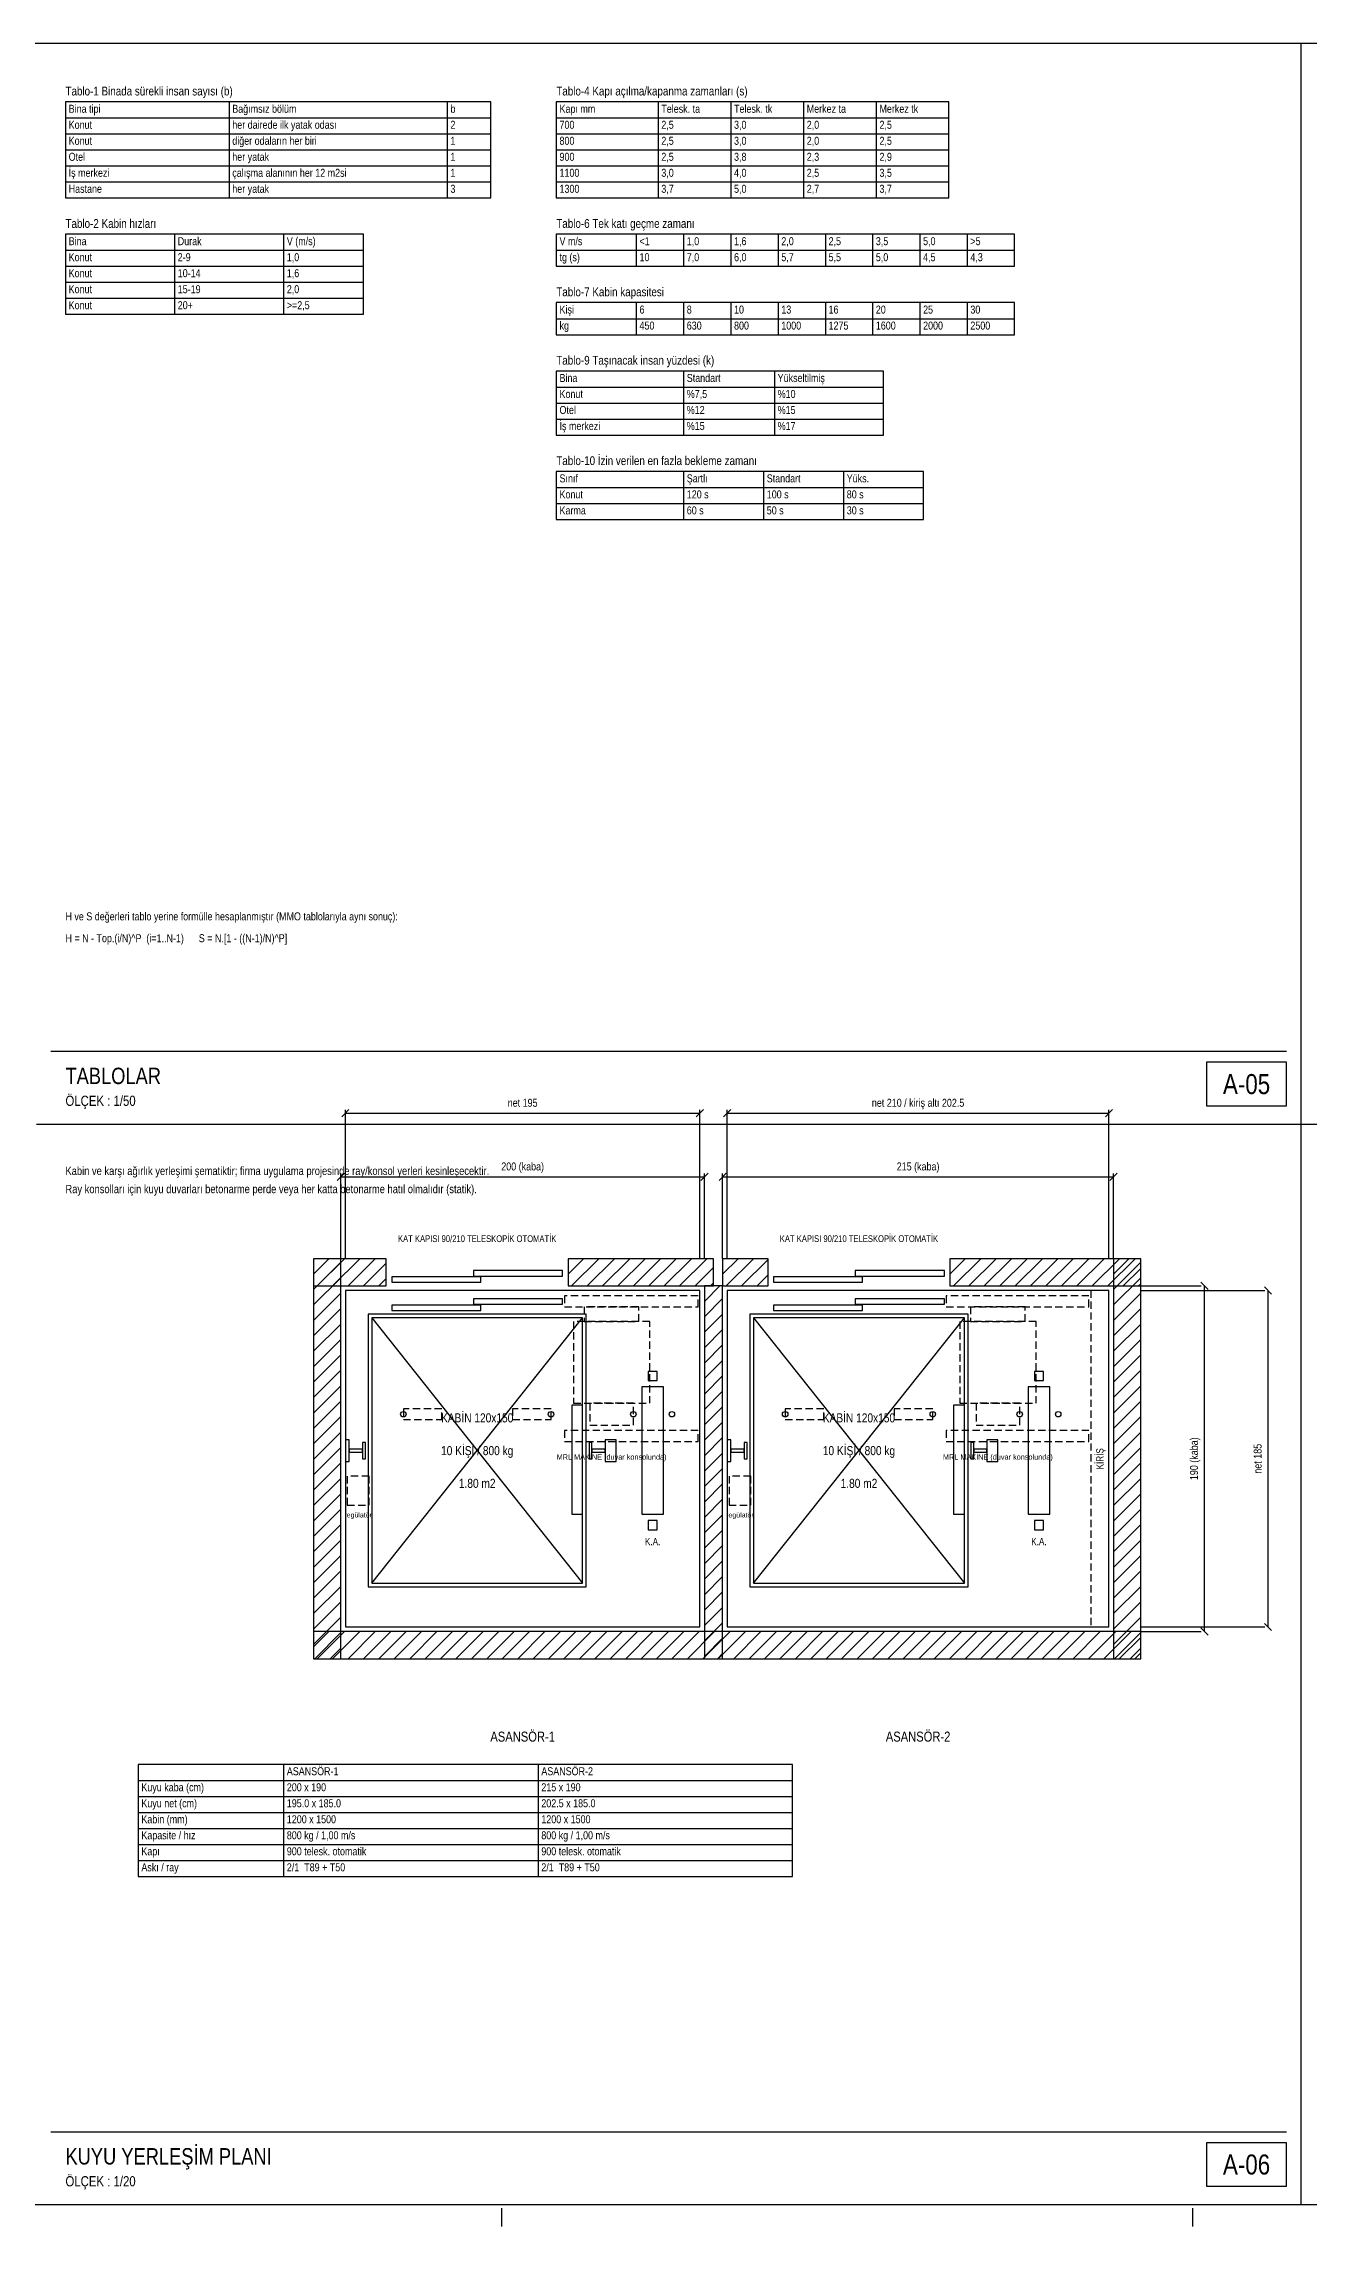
# Model space of a CAD drawing. Header units: centimetres. Extents: x 0 to 12309, y -30 to 2970.
# Drawn here: x 3270 to 5009, y -30 to 2970 of the extents above; entities that cross this region are included whole.
import ezdxf
from ezdxf.enums import TextEntityAlignment as Align

# ---------------------------------------------------------------- set-up
doc = ezdxf.new("R2010")
doc.units = ezdxf.units.CM
doc.linetypes.add('CENTER', pattern=[40, 25, -5, 5, -5])
doc.linetypes.add('DASHED', pattern=[15, 10, -5])
for name, color, linetype in [('SCOTT-ANTET', 4, 'CONTINUOUS'), ('SCOTT-BASLIK', 5, 'CONTINUOUS'), ('SCOTT-CERCEVE', 7, 'CONTINUOUS'), ('SCOTT-DUVAR', 7, 'CONTINUOUS'), ('SCOTT-EKSEN', 8, 'CENTER'), ('SCOTT-HALAT', 6, 'CONTINUOUS'), ('SCOTT-KA', 30, 'CONTINUOUS'), ('SCOTT-KABIN', 5, 'CONTINUOUS'), ('SCOTT-KAPI', 3, 'CONTINUOUS'), ('SCOTT-KIRIS', 1, 'DASHED'), ('SCOTT-MOTOR', 6, 'CONTINUOUS'), ('SCOTT-MOTOR-GIZLI', 6, 'DASHED'), ('SCOTT-OLCU', 3, 'CONTINUOUS'), ('SCOTT-RAY', 1, 'CONTINUOUS'), ('SCOTT-SIVA', 8, 'CONTINUOUS'), ('SCOTT-TABLO', 4, 'CONTINUOUS'), ('SCOTT-TARAMA', 8, 'CONTINUOUS'), ('SCOTT-UYARI', 1, 'CONTINUOUS'), ('SCOTT-YAZI', 4, 'CONTINUOUS')]:
    doc.layers.add(name, color=color, linetype=linetype)
doc.styles.get("Standard").update_dxf_attribs({"font": 'arial.ttf', "width": 0.8})

msp = doc.modelspace()

# ---------------------------------------------------------------- linework, layer by layer
at = {"layer": 'SCOTT-ANTET'}
for p, q in [((3279.7, 1585), (4978.9, 1585)), ((3279.7, 100), (4978.9, 100))]:
    msp.add_line(p, q, dxfattribs=at)
for points in [[(4868.9, 1510), (4978.9, 1510), (4978.9, 1570), (4868.9, 1570)], [(4868.9, 25), (4978.9, 25), (4978.9, 85), (4868.9, 85)]]:
    msp.add_lwpolyline(points, close=True, dxfattribs=at)
at = {"layer": 'SCOTT-CERCEVE'}
for p, q in [((4998.9, 0), (4998.9, 2970)), ((3259.7, 1485), (4998.9, 1485)), ((4998.9, 1485), (7791.4, 1485))]:
    msp.add_line(p, q, dxfattribs=at)
for points in [[(0, 0), (12308.9, 0), (12308.9, 2970), (0, 2970)], [(100, 0), (12283.9, 0), (12283.9, 2970), (100, 2970)]]:
    msp.add_lwpolyline(points, close=True, dxfattribs=at)
at = {"layer": 'SCOTT-DUVAR'}
for points in [[(3640.9, 750), (3678.4, 750), (3678.4, 1300), (3640.9, 1300)], [(3640.9, 1262.5), (3740.9, 1262.5), (3740.9, 1300), (3640.9, 1300)], [(3990.9, 1262.5), (4190.9, 1262.5), (4190.9, 1300), (3990.9, 1300)], [(4203.4, 1262.5), (4265.9, 1262.5), (4265.9, 1300), (4203.4, 1300)], [(4515.9, 1262.5), (4778.4, 1262.5), (4778.4, 1300), (4515.9, 1300)], [(4740.9, 750), (4778.4, 750), (4778.4, 1300), (4740.9, 1300)], [(4178.4, 750), (4203.4, 750), (4203.4, 1262.5), (4178.4, 1262.5)], [(3640.9, 750), (4778.4, 750), (4778.4, 787.5), (3640.9, 787.5)]]:
    msp.add_lwpolyline(points, close=True, dxfattribs=at)
at = {"layer": 'SCOTT-EKSEN'}
for p, q in [((3900, -30), (3900, -5)), ((4850, -30), (4850, -5))]:
    msp.add_line(p, q, dxfattribs=at)
at = {"layer": 'SCOTT-HALAT'}
for centre in [(3764.4, 1086.2), (3967.4, 1086.2), (4080.7, 1086.2), (4133.7, 1086.2), (4289.4, 1086.2), (4492.4, 1086.2), (4611.9, 1086.2), (4664.9, 1086.2)]:
    msp.add_circle(centre, 3.75, dxfattribs=at)
at = {"layer": 'SCOTT-KA'}
for points in [[(4092.2, 948.8), (4122.2, 948.8), (4122.2, 1123.8), (4092.2, 1123.8)], [(4623.4, 948.8), (4653.4, 948.8), (4653.4, 1123.8), (4623.4, 1123.8)]]:
    msp.add_lwpolyline(points, close=True, dxfattribs=at)
at = {"layer": 'SCOTT-KABIN'}
for p, q in [((3720.9, 853.8), (4010.9, 1218.8)), ((3720.9, 1218.8), (4010.9, 853.8)), ((4245.9, 853.8), (4535.9, 1218.8)), ((4245.9, 1218.8), (4535.9, 853.8))]:
    msp.add_line(p, q, dxfattribs=at)
for points in [[(3715.9, 848.8), (4015.9, 848.8), (4015.9, 1223.8), (3715.9, 1223.8)], [(3720.9, 853.8), (4010.9, 853.8), (4010.9, 1218.8), (3720.9, 1218.8)], [(4240.9, 848.8), (4540.9, 848.8), (4540.9, 1223.8), (4240.9, 1223.8)], [(4245.9, 853.8), (4535.9, 853.8), (4535.9, 1218.8), (4245.9, 1218.8)], [(3995.9, 948.8), (4010.9, 948.8), (4010.9, 1098.8), (3995.9, 1098.8)], [(4520.9, 948.8), (4535.9, 948.8), (4535.9, 1098.8), (4520.9, 1098.8)]]:
    msp.add_lwpolyline(points, close=True, dxfattribs=at)
at = {"layer": 'SCOTT-KAPI'}
for points in [[(3748.4, 1267.5), (3870.9, 1267.5), (3870.9, 1275), (3748.4, 1275)], [(3860.9, 1276.2), (3983.4, 1276.2), (3983.4, 1283.8), (3860.9, 1283.8)], [(4273.4, 1267.5), (4395.9, 1267.5), (4395.9, 1275), (4273.4, 1275)], [(4385.9, 1276.2), (4508.4, 1276.2), (4508.4, 1283.8), (4385.9, 1283.8)], [(3748.4, 1228.8), (3870.9, 1228.8), (3870.9, 1236.2), (3748.4, 1236.2)], [(3860.9, 1237.5), (3983.4, 1237.5), (3983.4, 1245), (3860.9, 1245)], [(4273.4, 1228.8), (4395.9, 1228.8), (4395.9, 1236.2), (4273.4, 1236.2)], [(4385.9, 1237.5), (4508.4, 1237.5), (4508.4, 1245), (4385.9, 1245)]]:
    msp.add_lwpolyline(points, close=True, dxfattribs=at)
at = {"layer": 'SCOTT-KIRIS'}
msp.add_lwpolyline([(4709.7, 793.8), (4734.7, 793.8), (4734.7, 1256.2), (4709.7, 1256.2)], close=True, dxfattribs=at)
at = {"layer": 'SCOTT-MOTOR-GIZLI'}
for points in [[(3985.9, 1233.8), (4169.7, 1233.8), (4169.7, 1248.8), (3985.9, 1248.8)], [(4013.2, 1213.8), (4088.2, 1213.8), (4088.2, 1233.8), (4013.2, 1233.8)], [(4510.9, 1233.8), (4707.2, 1233.8), (4707.2, 1248.8), (4510.9, 1248.8)], [(4544.4, 1213.8), (4619.4, 1213.8), (4619.4, 1233.8), (4544.4, 1233.8)], [(3998.2, 1101.2), (4103.2, 1101.2), (4103.2, 1213.8), (3998.2, 1213.8)], [(4529.4, 1101.2), (4634.4, 1101.2), (4634.4, 1213.8), (4529.4, 1213.8)], [(3764.4, 1078.8), (3817.4, 1078.8), (3817.4, 1093.8), (3764.4, 1093.8)], [(3914.4, 1078.8), (3967.4, 1078.8), (3967.4, 1093.8), (3914.4, 1093.8)], [(4020.7, 1071.2), (4080.7, 1071.2), (4080.7, 1101.2), (4020.7, 1101.2)], [(4289.4, 1078.8), (4342.4, 1078.8), (4342.4, 1093.8), (4289.4, 1093.8)], [(4439.4, 1078.8), (4492.4, 1078.8), (4492.4, 1093.8), (4439.4, 1093.8)], [(4551.9, 1071.2), (4611.9, 1071.2), (4611.9, 1101.2), (4551.9, 1101.2)], [(3985.9, 1048.8), (4169.7, 1048.8), (4169.7, 1063.8), (3985.9, 1063.8)], [(4510.9, 1048.8), (4707.2, 1048.8), (4707.2, 1063.8), (4510.9, 1063.8)], [(3687.2, 961.2), (3717.2, 961.2), (3717.2, 1001.2), (3687.2, 1001.2)], [(4212.2, 961.2), (4242.2, 961.2), (4242.2, 1001.2), (4212.2, 1001.2)]]:
    msp.add_lwpolyline(points, close=True, dxfattribs=at)
at = {"layer": 'SCOTT-OLCU'}
for p, q in [((3679.7, 1495), (3689.6, 1505)), ((3684.7, 1300), (3684.7, 1504.4)), ((3684.7, 1500), (4172.2, 1500)), ((4167.2, 1495), (4177.1, 1505)), ((4172.2, 1300), (4172.2, 1504.4)), ((4204.7, 1495), (4214.6, 1505)), ((4209.7, 1300), (4209.7, 1504.4)), ((4209.7, 1500), (4734.7, 1500)), ((4729.7, 1495), (4739.6, 1505)), ((4734.7, 1300), (4734.7, 1504.4)), ((3673.5, 1407.5), (3683.4, 1417.5)), ((3678.4, 1300), (3678.4, 1416.9)), ((3678.4, 1412.5), (4178.4, 1412.5)), ((4173.5, 1407.5), (4183.4, 1417.5)), ((4178.4, 1300), (4178.4, 1416.9)), ((4198.5, 1407.5), (4208.4, 1417.5)), ((4203.4, 1300), (4203.4, 1416.9)), ((4203.4, 1412.5), (4740.9, 1412.5)), ((4736, 1407.5), (4745.9, 1417.5)), ((4740.9, 1300), (4740.9, 1416.9)), ((4778.4, 1262.5), (4861.5, 1262.5)), ((4870.9, 1257.5), (4861, 1267.5)), ((4865.9, 787.5), (4865.9, 1262.5)), ((4958.4, 1251.3), (4948.5, 1261.2)), ((4778.4, 1256.2), (4949, 1256.2)), ((4953.4, 793.8), (4953.4, 1256.2)), ((4778.4, 793.8), (4949, 793.8)), ((4778.4, 787.5), (4861.5, 787.5)), ((4870.9, 782.5), (4861, 792.5)), ((4958.4, 788.8), (4948.5, 798.7))]:
    msp.add_line(p, q, dxfattribs=at)
at = {"layer": 'SCOTT-RAY'}
for points in [[(4100.9, 1132.5), (4113.4, 1132.5), (4113.4, 1145), (4100.9, 1145)], [(4632.2, 1132.5), (4644.7, 1132.5), (4644.7, 1145), (4632.2, 1145)], [(3684.7, 1021.2), (3689.9, 1021.2), (3689.9, 1051.2), (3684.7, 1051.2)], [(4041.9, 1021.2), (4056.9, 1021.2), (4056.9, 1051.2), (4041.9, 1051.2)], [(4209.7, 1021.2), (4214.9, 1021.2), (4214.9, 1051.2), (4209.7, 1051.2)], [(4566.9, 1021.2), (4581.9, 1021.2), (4581.9, 1051.2), (4566.9, 1051.2)], [(3689.9, 1034.2), (3708.2, 1034.2), (3708.2, 1038.2), (3689.9, 1038.2)], [(3708.2, 1025.1), (3712.2, 1025.1), (3712.2, 1047.4), (3708.2, 1047.4)], [(4019.7, 1025.1), (4023.7, 1025.1), (4023.7, 1047.4), (4019.7, 1047.4)], [(4023.7, 1034.2), (4041.9, 1034.2), (4041.9, 1038.2), (4023.7, 1038.2)], [(4214.9, 1034.2), (4233.2, 1034.2), (4233.2, 1038.2), (4214.9, 1038.2)], [(4233.2, 1025.1), (4237.2, 1025.1), (4237.2, 1047.4), (4233.2, 1047.4)], [(4544.7, 1025.1), (4548.7, 1025.1), (4548.7, 1047.4), (4544.7, 1047.4)], [(4548.7, 1034.2), (4566.9, 1034.2), (4566.9, 1038.2), (4548.7, 1038.2)], [(4100.9, 927.5), (4113.4, 927.5), (4113.4, 940), (4100.9, 940)], [(4632.2, 927.5), (4644.7, 927.5), (4644.7, 940), (4632.2, 940)]]:
    msp.add_lwpolyline(points, close=True, dxfattribs=at)
at = {"layer": 'SCOTT-SIVA'}
for points in [[(3684.7, 793.8), (4172.2, 793.8), (4172.2, 1256.2), (3684.7, 1256.2)], [(4209.7, 793.8), (4734.7, 793.8), (4734.7, 1256.2), (4209.7, 1256.2)]]:
    msp.add_lwpolyline(points, close=True, dxfattribs=at)
at = {"layer": 'SCOTT-TABLO'}
for p, q in [((3524.7, 2890), (3524.7, 2758)), ((3824.7, 2890), (3824.7, 2758)), ((4114.7, 2890), (4114.7, 2758)), ((4214.7, 2890), (4214.7, 2758)), ((4314.7, 2890), (4314.7, 2758)), ((4414.7, 2890), (4414.7, 2758)), ((3299.7, 2868), (3884.7, 2868)), ((3974.7, 2868), (4514.7, 2868)), ((3299.7, 2846), (3884.7, 2846)), ((3299.7, 2824), (3884.7, 2824)), ((3974.7, 2846), (4514.7, 2846)), ((3974.7, 2824), (4514.7, 2824)), ((3299.7, 2802), (3884.7, 2802)), ((3974.7, 2802), (4514.7, 2802)), ((3299.7, 2780), (3884.7, 2780)), ((3974.7, 2780), (4514.7, 2780)), ((3449.7, 2708), (3449.7, 2598)), ((3599.7, 2708), (3599.7, 2598)), ((4084.7, 2708), (4084.7, 2664)), ((4149.7, 2708), (4149.7, 2664)), ((4214.7, 2708), (4214.7, 2664)), ((4279.7, 2708), (4279.7, 2664)), ((4344.7, 2708), (4344.7, 2664)), ((4409.7, 2708), (4409.7, 2664)), ((4474.7, 2708), (4474.7, 2664)), ((4539.7, 2708), (4539.7, 2664)), ((3299.7, 2686), (3709.7, 2686)), ((3974.7, 2686), (4604.7, 2686)), ((3299.7, 2664), (3709.7, 2664)), ((3299.7, 2642), (3709.7, 2642)), ((3299.7, 2620), (3709.7, 2620)), ((4084.7, 2614), (4084.7, 2570)), ((4149.7, 2614), (4149.7, 2570)), ((4214.7, 2614), (4214.7, 2570)), ((4279.7, 2614), (4279.7, 2570)), ((4344.7, 2614), (4344.7, 2570)), ((4409.7, 2614), (4409.7, 2570)), ((4474.7, 2614), (4474.7, 2570)), ((4539.7, 2614), (4539.7, 2570)), ((3974.7, 2592), (4604.7, 2592)), ((4149.7, 2520), (4149.7, 2432)), ((4274.7, 2520), (4274.7, 2432)), ((3974.7, 2498), (4424.7, 2498)), ((3974.7, 2476), (4424.7, 2476)), ((3974.7, 2454), (4424.7, 2454)), ((4149.7, 2382), (4149.7, 2316)), ((4259.7, 2382), (4259.7, 2316)), ((4369.7, 2382), (4369.7, 2316)), ((3974.7, 2360), (4479.7, 2360)), ((3974.7, 2338), (4479.7, 2338)), ((3599.7, 605), (3599.7, 451)), ((3949.7, 605), (3949.7, 451)), ((3399.7, 583), (4299.7, 583)), ((3399.7, 561), (4299.7, 561)), ((3399.7, 539), (4299.7, 539)), ((3399.7, 517), (4299.7, 517)), ((3399.7, 495), (4299.7, 495)), ((3399.7, 473), (4299.7, 473))]:
    msp.add_line(p, q, dxfattribs=at)
for points in [[(3299.7, 2758), (3884.7, 2758), (3884.7, 2890), (3299.7, 2890)], [(3974.7, 2758), (4514.7, 2758), (4514.7, 2890), (3974.7, 2890)], [(3299.7, 2598), (3709.7, 2598), (3709.7, 2708), (3299.7, 2708)], [(3974.7, 2664), (4604.7, 2664), (4604.7, 2708), (3974.7, 2708)], [(3974.7, 2570), (4604.7, 2570), (4604.7, 2614), (3974.7, 2614)], [(3974.7, 2432), (4424.7, 2432), (4424.7, 2520), (3974.7, 2520)], [(3974.7, 2316), (4479.7, 2316), (4479.7, 2382), (3974.7, 2382)], [(3399.7, 451), (4299.7, 451), (4299.7, 605), (3399.7, 605)]]:
    msp.add_lwpolyline(points, close=True, dxfattribs=at)
at = {"layer": 'SCOTT-TARAMA'}
for p, q in [((3640.9, 1278.8), (3662.1, 1300)), ((3640.9, 1278.8), (3662.1, 1300)), ((3640.9, 1257.6), (3678.4, 1295.1)), ((3645.8, 1262.5), (3683.3, 1300)), ((3667, 1262.5), (3704.5, 1300)), ((3688.3, 1262.5), (3725.8, 1300)), ((3709.5, 1262.5), (3740.9, 1293.9)), ((3990.9, 1278.8), (4012.1, 1300)), ((3995.8, 1262.5), (4033.3, 1300)), ((4017, 1262.5), (4054.5, 1300)), ((4038.3, 1262.5), (4075.8, 1300)), ((4059.5, 1262.5), (4097, 1300)), ((4080.7, 1262.5), (4118.2, 1300)), ((4101.9, 1262.5), (4139.4, 1300)), ((4123.1, 1262.5), (4160.6, 1300)), ((4144.3, 1262.5), (4181.8, 1300)), ((4203.4, 1278.8), (4224.6, 1300)), ((4208.3, 1262.5), (4245.8, 1300)), ((4229.5, 1262.5), (4265.9, 1298.9)), ((4515.9, 1278.8), (4537.1, 1300)), ((4520.8, 1262.5), (4558.3, 1300)), ((4542, 1262.5), (4579.5, 1300)), ((4563.3, 1262.5), (4600.8, 1300)), ((4584.5, 1262.5), (4622, 1300)), ((4605.7, 1262.5), (4643.2, 1300)), ((4626.9, 1262.5), (4664.4, 1300)), ((4648.1, 1262.5), (4685.6, 1300)), ((4669.3, 1262.5), (4706.8, 1300)), ((4690.5, 1262.5), (4728, 1300)), ((4711.7, 1262.5), (4749.2, 1300)), ((4733, 1262.5), (4770.5, 1300)), ((4740.9, 1278.8), (4762.1, 1300)), ((4740.9, 1257.6), (4778.4, 1295.1)), ((3640.9, 1236.4), (3678.4, 1273.9)), ((3730.7, 1262.5), (3740.9, 1272.7)), ((4165.5, 1262.5), (4190.9, 1287.9)), ((4178.4, 1241.3), (4199.6, 1262.5)), ((4186.7, 1262.5), (4190.9, 1266.7)), ((4250.8, 1262.5), (4265.9, 1277.6)), ((4740.9, 1236.4), (4778.4, 1273.9)), ((4754.2, 1262.5), (4778.4, 1286.7)), ((4775.4, 1262.5), (4778.4, 1265.5)), ((3640.9, 1215.1), (3678.4, 1252.6)), ((3640.9, 1193.9), (3678.4, 1231.4)), ((4178.4, 1220.1), (4203.4, 1245.1)), ((4740.9, 1215.1), (4778.4, 1252.6)), ((4740.9, 1193.9), (4778.4, 1231.4)), ((3640.9, 1172.7), (3678.4, 1210.2)), ((4178.4, 1198.9), (4203.4, 1223.9)), ((4178.4, 1177.6), (4203.4, 1202.6)), ((4740.9, 1172.7), (4778.4, 1210.2)), ((3640.9, 1151.5), (3678.4, 1189)), ((4178.4, 1156.4), (4203.4, 1181.4)), ((4740.9, 1151.5), (4778.4, 1189)), ((3640.9, 1130.3), (3678.4, 1167.8)), ((3640.9, 1109.1), (3678.4, 1146.6)), ((4178.4, 1135.2), (4203.4, 1160.2)), ((4740.9, 1130.3), (4778.4, 1167.8)), ((4740.9, 1109.1), (4778.4, 1146.6)), ((3640.9, 1087.9), (3678.4, 1125.4)), ((4178.4, 1114), (4203.4, 1139)), ((4178.4, 1092.8), (4203.4, 1117.8)), ((4740.9, 1087.9), (4778.4, 1125.4)), ((3640.9, 1066.7), (3678.4, 1104.2)), ((3640.9, 1045.4), (3678.4, 1082.9)), ((4178.4, 1071.6), (4203.4, 1096.6)), ((4740.9, 1066.7), (4778.4, 1104.2)), ((4740.9, 1045.4), (4778.4, 1082.9)), ((3640.9, 1024.2), (3678.4, 1061.7)), ((4178.4, 1050.4), (4203.4, 1075.4)), ((4178.4, 1029.2), (4203.4, 1054.2)), ((4740.9, 1024.2), (4778.4, 1061.7)), ((3640.9, 1003), (3678.4, 1040.5)), ((4178.4, 1007.9), (4203.4, 1032.9)), ((4740.9, 1003), (4778.4, 1040.5)), ((3640.9, 981.8), (3678.4, 1019.3)), ((3640.9, 960.6), (3678.4, 998.1)), ((4178.4, 986.7), (4203.4, 1011.7)), ((4178.4, 965.5), (4203.4, 990.5)), ((4740.9, 981.8), (4778.4, 1019.3)), ((4740.9, 960.6), (4778.4, 998.1)), ((3640.9, 939.4), (3678.4, 976.9)), ((4178.4, 944.3), (4203.4, 969.3)), ((4740.9, 939.4), (4778.4, 976.9)), ((3640.9, 918.2), (3678.4, 955.7)), ((3640.9, 897), (3678.4, 934.5)), ((4178.4, 923.1), (4203.4, 948.1)), ((4740.9, 918.2), (4778.4, 955.7)), ((4740.9, 897), (4778.4, 934.5)), ((3640.9, 875.7), (3678.4, 913.2)), ((4178.4, 901.9), (4203.4, 926.9)), ((4178.4, 880.7), (4203.4, 905.7)), ((4740.9, 875.7), (4778.4, 913.2)), ((3640.9, 854.5), (3678.4, 892)), ((3640.9, 833.3), (3678.4, 870.8)), ((4178.4, 859.5), (4203.4, 884.5)), ((4740.9, 854.5), (4778.4, 892)), ((4740.9, 833.3), (4778.4, 870.8)), ((3640.9, 812.1), (3678.4, 849.6)), ((4178.4, 838.2), (4203.4, 863.2)), ((4178.4, 817), (4203.4, 842)), ((4740.9, 812.1), (4778.4, 849.6)), ((3640.9, 790.9), (3678.4, 828.4)), ((4178.4, 795.8), (4203.4, 820.8)), ((4740.9, 790.9), (4778.4, 828.4)), ((3640.9, 769.7), (3678.4, 807.2)), ((3640.9, 766.3), (3662.1, 787.5)), ((3642.4, 750), (3678.4, 786)), ((3645.8, 750), (3683.3, 787.5)), ((3667, 750), (3704.5, 787.5)), ((3688.3, 750), (3725.8, 787.5)), ((3709.5, 750), (3747, 787.5)), ((3730.7, 750), (3768.2, 787.5)), ((3751.9, 750), (3789.4, 787.5)), ((3773.1, 750), (3810.6, 787.5)), ((3794.3, 750), (3831.8, 787.5)), ((3815.5, 750), (3853, 787.5)), ((3836.7, 750), (3874.2, 787.5)), ((3858, 750), (3895.5, 787.5)), ((3879.2, 750), (3916.7, 787.5)), ((3900.4, 750), (3937.9, 787.5)), ((3921.6, 750), (3959.1, 787.5)), ((3942.8, 750), (3980.3, 787.5)), ((3964, 750), (4001.5, 787.5)), ((3985.2, 750), (4022.7, 787.5)), ((4006.5, 750), (4044, 787.5)), ((4027.7, 750), (4065.2, 787.5)), ((4048.9, 750), (4086.4, 787.5)), ((4070.1, 750), (4107.6, 787.5)), ((4091.3, 750), (4128.8, 787.5)), ((4112.5, 750), (4150, 787.5)), ((4133.7, 750), (4171.2, 787.5)), ((4154.9, 750), (4192.4, 787.5)), ((4176.2, 750), (4213.7, 787.5)), ((4178.4, 774.6), (4203.4, 799.6)), ((4197.4, 750), (4234.9, 787.5)), ((4218.6, 750), (4256.1, 787.5)), ((4239.8, 750), (4277.3, 787.5)), ((4261, 750), (4298.5, 787.5)), ((4282.2, 750), (4319.7, 787.5)), ((4303.4, 750), (4340.9, 787.5)), ((4324.6, 750), (4362.1, 787.5)), ((4345.9, 750), (4383.4, 787.5)), ((4367.1, 750), (4404.6, 787.5)), ((4388.3, 750), (4425.8, 787.5)), ((4409.5, 750), (4447, 787.5)), ((4430.7, 750), (4468.2, 787.5)), ((4451.9, 750), (4489.4, 787.5)), ((4473.1, 750), (4510.6, 787.5)), ((4494.4, 750), (4531.9, 787.5)), ((4515.6, 750), (4553.1, 787.5)), ((4536.8, 750), (4574.3, 787.5)), ((4558, 750), (4595.5, 787.5)), ((4579.2, 750), (4616.7, 787.5)), ((4600.4, 750), (4637.9, 787.5)), ((4621.6, 750), (4659.1, 787.5)), ((4642.8, 750), (4680.3, 787.5)), ((4664.1, 750), (4701.6, 787.5)), ((4685.3, 750), (4722.8, 787.5)), ((4706.5, 750), (4744, 787.5)), ((4727.7, 750), (4765.2, 787.5)), ((4740.9, 769.7), (4778.4, 807.2)), ((4742.4, 750), (4778.4, 786)), ((3663.7, 750), (3678.4, 764.7)), ((4178.4, 753.4), (4203.4, 778.4)), ((4196.2, 750), (4203.4, 757.2)), ((4748.9, 750), (4778.4, 779.5)), ((4763.7, 750), (4778.4, 764.7)), ((4770.1, 750), (4778.4, 758.3))]:
    msp.add_line(p, q, dxfattribs=at)

# ---------------------------------------------------------------- texts
at = {"layer": 'SCOTT-ANTET', "width": 0.8}
for s, p in [('A-05', (4923.9, 1540)), ('A-06', (4923.9, 55))]:
    msp.add_text(s, height=27.5, dxfattribs=at).set_placement(p, align=Align.MIDDLE_CENTER)
for s, p in [('ÖLÇEK : 1/50', (3299.7, 1510)), ('ÖLÇEK : 1/20', (3299.7, 25))]:
    msp.add_text(s, height=14, dxfattribs=at).set_placement(p)
at = {"layer": 'SCOTT-BASLIK', "width": 0.8}
for s, height, p in [('Tablo-1 Binada sürekli insan sayısı (b)', 12.1, (3299.7, 2898.8)), ('Tablo-4 Kapı açılma/kapanma zamanları (s)', 12.1, (3974.7, 2898.8)), ('Bina tipi', 11, (3304.1, 2875)), ('Bağımsız bölüm', 11, (3529.1, 2875)), ('b', 11, (3829.1, 2875)), ('Kapı mm', 11, (3979.1, 2875)), ('Telesk. ta', 11, (4119.1, 2875)), ('Telesk. tk', 11, (4219.1, 2875)), ('Merkez ta', 11, (4319.1, 2875)), ('Merkez tk', 11, (4419.1, 2875)), ('Tablo-2 Kabin hızları', 12.1, (3299.7, 2716.8)), ('Bina', 11, (3304.1, 2693)), ('Durak', 11, (3454.1, 2693)), ('V (m/s)', 11, (3604.1, 2693)), ('Tablo-6 Tek katı geçme zamanı', 12.1, (3974.7, 2716.8)), ('V m/s', 11, (3979.1, 2693)), ('<1', 11, (4089.1, 2693)), ('1,0', 11, (4154.1, 2693)), ('1,6', 11, (4219.1, 2693)), ('2,0', 11, (4284.1, 2693)), ('2,5', 11, (4349.1, 2693)), ('3,5', 11, (4414.1, 2693)), ('5,0', 11, (4479.1, 2693)), ('>5', 11, (4544.1, 2693)), ('Tablo-7 Kabin kapasitesi', 12.1, (3974.7, 2622.8)), ('Kişi', 11, (3979.1, 2599)), ('6', 11, (4089.1, 2599)), ('8', 11, (4154.1, 2599)), ('10', 11, (4219.1, 2599)), ('13', 11, (4284.1, 2599)), ('16', 11, (4349.1, 2599)), ('20', 11, (4414.1, 2599)), ('25', 11, (4479.1, 2599)), ('30', 11, (4544.1, 2599)), ('Tablo-9 Taşınacak insan yüzdesi (k)', 12.1, (3974.7, 2528.8)), ('Bina', 11, (3979.1, 2505)), ('Standart', 11, (4154.1, 2505)), ('Yükseltilmiş', 11, (4279.1, 2505)), ('Tablo-10 İzin verilen en fazla bekleme zamanı', 12.1, (3974.7, 2390.8)), ('Sınıf', 11, (3979.1, 2367)), ('Şartlı', 11, (4154.1, 2367)), ('Standart', 11, (4264.1, 2367)), ('Yüks.', 11, (4374.1, 2367)), ('TABLOLAR', 22.5, (3299.7, 1540)), ('ASANSÖR-1', 11, (3604.1, 590)), ('ASANSÖR-2', 11, (3954.1, 590)), ('KUYU YERLEŞİM PLANI', 22.5, (3299.7, 55))]:
    msp.add_text(s, height=height, dxfattribs=at).set_placement(p)
for s, p in [('ASANSÖR-1', (3928.4, 650)), ('ASANSÖR-2', (4472.2, 650))]:
    msp.add_text(s, height=13.75, dxfattribs=at).set_placement(p, align=Align.TOP_CENTER)
at = {"layer": 'SCOTT-KA', "width": 0.8}
for p in [(4107.2, 916.2), (4638.4, 916.2)]:
    msp.add_text('K.A.', height=10, dxfattribs=at).set_placement(p, align=Align.TOP_CENTER)
at = {"layer": 'SCOTT-KABIN', "width": 0.8}
for s, p in [('KABİN 120x150', (3865.9, 1081.2)), ('KABİN 120x150', (4390.9, 1081.2)), ('10 KİŞİ / 800 kg', (3865.9, 1036.2)), ('10 KİŞİ / 800 kg', (4390.9, 1036.2)), ('1.80 m2', (3865.9, 991.2)), ('1.80 m2', (4390.9, 991.2))]:
    msp.add_text(s, height=12.5, dxfattribs=at).set_placement(p, align=Align.MIDDLE_CENTER)
at = {"layer": 'SCOTT-KAPI', "width": 0.8}
for p in [(3865.9, 1320), (4390.9, 1320)]:
    msp.add_text('KAT KAPISI 90/210 TELESKOPİK OTOMATİK', height=9.375, dxfattribs=at).set_placement(p, align=Align.BOTTOM_CENTER)
at = {"layer": 'SCOTT-KIRIS', "width": 0.8}
msp.add_text('KİRİŞ', height=10, rotation=90, dxfattribs=at).set_placement((4722.2, 1025), align=Align.MIDDLE_CENTER)
at = {"layer": 'SCOTT-MOTOR', "width": 0.8}
for s, height, p in [('MRL MAKİNE (duvar konsolunda)', 7.5, (4050.7, 1031.2)), ('MRL MAKİNE (duvar konsolunda)', 7.5, (4581.9, 1031.2)), ('regülatör', 6.88, (3702.2, 951.2)), ('regülatör', 6.88, (4227.2, 951.2))]:
    msp.add_text(s, height=height, dxfattribs=at).set_placement(p, align=Align.TOP_CENTER)
at = {"layer": 'SCOTT-OLCU', "width": 0.8}
for s, p in [('net 195', (3928.4, 1505.5)), ('net 210 / kiriş altı 202.5', (4472.2, 1505.5)), ('200 (kaba)', (3928.4, 1418)), ('215 (kaba)', (4472.2, 1418))]:
    msp.add_text(s, height=11, dxfattribs=at).set_placement(p, align=Align.BOTTOM_CENTER)
for s, p in [('190 (kaba)', (4860.4, 1025)), ('net 185', (4947.9, 1025))]:
    msp.add_text(s, height=11, rotation=90, dxfattribs=at).set_placement(p, align=Align.BOTTOM_CENTER)
at = {"layer": 'SCOTT-TABLO', "width": 0.8}
for s, p in [('Konut', (3304.1, 2853)), ('her dairede ilk yatak odası', (3529.1, 2853)), ('2', (3829.1, 2853)), ('700', (3979.1, 2853)), ('2,5', (4119.1, 2853)), ('3,0', (4219.1, 2853)), ('2,0', (4319.1, 2853)), ('2,5', (4419.1, 2853)), ('Otel', (3304.1, 2809)), ('Konut', (3304.1, 2831)), ('diğer odaların her biri', (3529.1, 2831)), ('her yatak', (3529.1, 2809)), ('1', (3829.1, 2831)), ('1', (3829.1, 2809)), ('800', (3979.1, 2831)), ('900', (3979.1, 2809)), ('2,5', (4119.1, 2831)), ('2,5', (4119.1, 2809)), ('3,0', (4219.1, 2831)), ('3,8', (4219.1, 2809)), ('2,0', (4319.1, 2831)), ('2,3', (4319.1, 2809)), ('2,5', (4419.1, 2831)), ('2,9', (4419.1, 2809)), ('İş merkezi', (3304.1, 2787)), ('çalışma alanının her 12 m2si', (3529.1, 2787)), ('1', (3829.1, 2787)), ('1100', (3979.1, 2787)), ('3,0', (4119.1, 2787)), ('4,0', (4219.1, 2787)), ('2,5', (4319.1, 2787)), ('3,5', (4419.1, 2787)), ('Hastane', (3304.1, 2765)), ('her yatak', (3529.1, 2765)), ('3', (3829.1, 2765)), ('1300', (3979.1, 2765)), ('3,7', (4119.1, 2765)), ('5,0', (4219.1, 2765)), ('2,7', (4319.1, 2765)), ('3,7', (4419.1, 2765)), ('Konut', (3304.1, 2671)), ('2-9', (3454.1, 2671)), ('1,0', (3604.1, 2671)), ('tg (s)', (3979.1, 2671)), ('10', (4089.1, 2671)), ('7,0', (4154.1, 2671)), ('6,0', (4219.1, 2671)), ('5,7', (4284.1, 2671)), ('5,5', (4349.1, 2671)), ('5,0', (4414.1, 2671)), ('4,5', (4479.1, 2671)), ('4,3', (4544.1, 2671)), ('Konut', (3304.1, 2649)), ('10-14', (3454.1, 2649)), ('1,6', (3604.1, 2649)), ('Konut', (3304.1, 2627)), ('Konut', (3304.1, 2605)), ('20+', (3454.1, 2605)), ('15-19', (3454.1, 2627)), ('2,0', (3604.1, 2627)), ('>=2,5', (3604.1, 2605)), ('kg', (3979.1, 2577)), ('450', (4089.1, 2577)), ('630', (4154.1, 2577)), ('800', (4219.1, 2577)), ('1000', (4284.1, 2577)), ('1275', (4349.1, 2577)), ('1600', (4414.1, 2577)), ('2000', (4479.1, 2577)), ('2500', (4544.1, 2577)), ('Konut', (3979.1, 2483)), ('%7,5', (4154.1, 2483)), ('%10', (4279.1, 2483)), ('Otel', (3979.1, 2461)), ('%12', (4154.1, 2461)), ('%15', (4279.1, 2461)), ('İş merkezi', (3979.1, 2439)), ('%15', (4154.1, 2439)), ('%17', (4279.1, 2439)), ('Konut', (3979.1, 2345)), ('120 s', (4154.1, 2345)), ('100 s', (4264.1, 2345)), ('80 s', (4374.1, 2345)), ('Karma', (3979.1, 2323)), ('60 s', (4154.1, 2323)), ('50 s', (4264.1, 2323)), ('30 s', (4374.1, 2323)), ('Kuyu kaba (cm)', (3404.1, 568)), ('200 x 190', (3604.1, 568)), ('215 x 190', (3954.1, 568)), ('Kuyu net (cm)', (3404.1, 546)), ('195.0 x 185.0', (3604.1, 546)), ('202.5 x 185.0', (3954.1, 546)), ('Kabin (mm)', (3404.1, 524)), ('Kapasite / hız', (3404.1, 502)), ('800 kg / 1,00 m/s', (3604.1, 502)), ('1200 x 1500', (3604.1, 524)), ('800 kg / 1,00 m/s', (3954.1, 502)), ('1200 x 1500', (3954.1, 524)), ('Kapı', (3404.1, 480)), ('900 telesk. otomatik', (3604.1, 480)), ('900 telesk. otomatik', (3954.1, 480)), ('Askı / ray', (3404.1, 458)), ('2/1  T89 + T50', (3604.1, 458)), ('2/1  T89 + T50', (3954.1, 458))]:
    msp.add_text(s, height=11, dxfattribs=at).set_placement(p)
at = {"layer": 'SCOTT-UYARI', "width": 0.8}
for s, p in [('Kabin ve karşı ağırlık yerleşimi şematiktir; firma uygulama projesinde ray/konsol yerleri kesinleşecektir.', (3299.7, 1415)), ('Ray konsolları için kuyu duvarları betonarme perde veya her katta betonarme hatıl olmalıdır (statik).', (3299.7, 1390))]:
    msp.add_text(s, height=11.5, dxfattribs=at).set_placement(p)
at = {"layer": 'SCOTT-YAZI', "width": 0.8}
for s, p in [('H ve S değerleri tablo yerine formülle hesaplanmıştır (MMO tablolarıyla aynı sonuç):', (3299.7, 1765)), ('H = N - Top.(i/N)^P  (i=1..N-1)      S = N.[1 - ((N-1)/N)^P]', (3299.7, 1735))]:
    msp.add_text(s, height=11, dxfattribs=at).set_placement(p)

doc.saveas('drawing.dxf')
